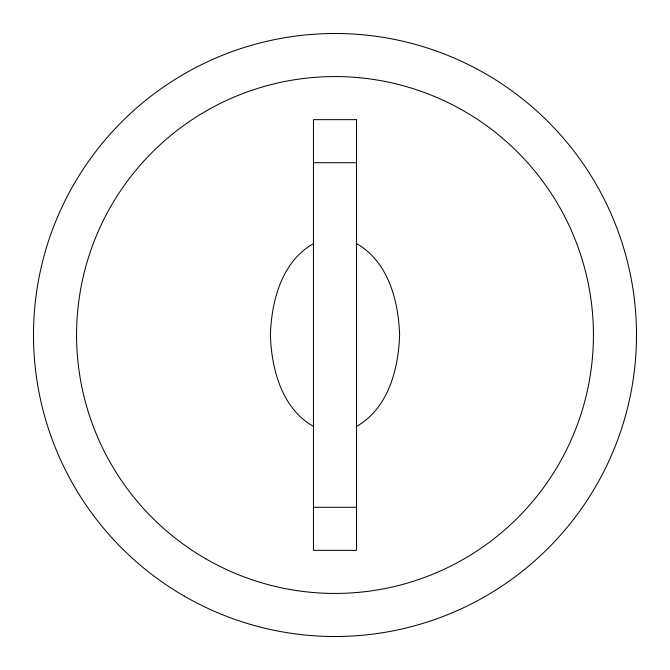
<?xml version="1.0" encoding="UTF-8"?>
<svg xmlns="http://www.w3.org/2000/svg" width="670" height="670" viewBox="0 0 670 670"><rect width="100%" height="100%" fill="white"/><g stroke="black" fill="none" stroke-linecap="round" stroke-linejoin="round"><path stroke-width="1" d="M313.468 243.629C281.785 261.409 271.451 301.006 270.395 335C271.451 368.994 281.785 408.591 313.468 426.371M356.532 426.371C388.215 408.591 398.55 368.994 399.605 335C398.55 301.006 388.215 261.409 356.532 243.629M313.468 162.718L356.532 162.718M313.468 507.282L356.532 507.282M356.532 119.645L313.468 119.645L313.468 550.355L356.532 550.355L356.532 119.645M205.782 558.805A258.427 258.427 0 0 0 593.427 335A258.427 258.427 0 0 0 205.782 111.195A258.427 258.427 0 0 0 205.782 558.805M184.25 596.107A301.5 301.5 0 0 0 636.5 335A301.5 301.5 0 0 0 184.25 73.893A301.5 301.5 0 0 0 184.25 596.107"/></g></svg>
